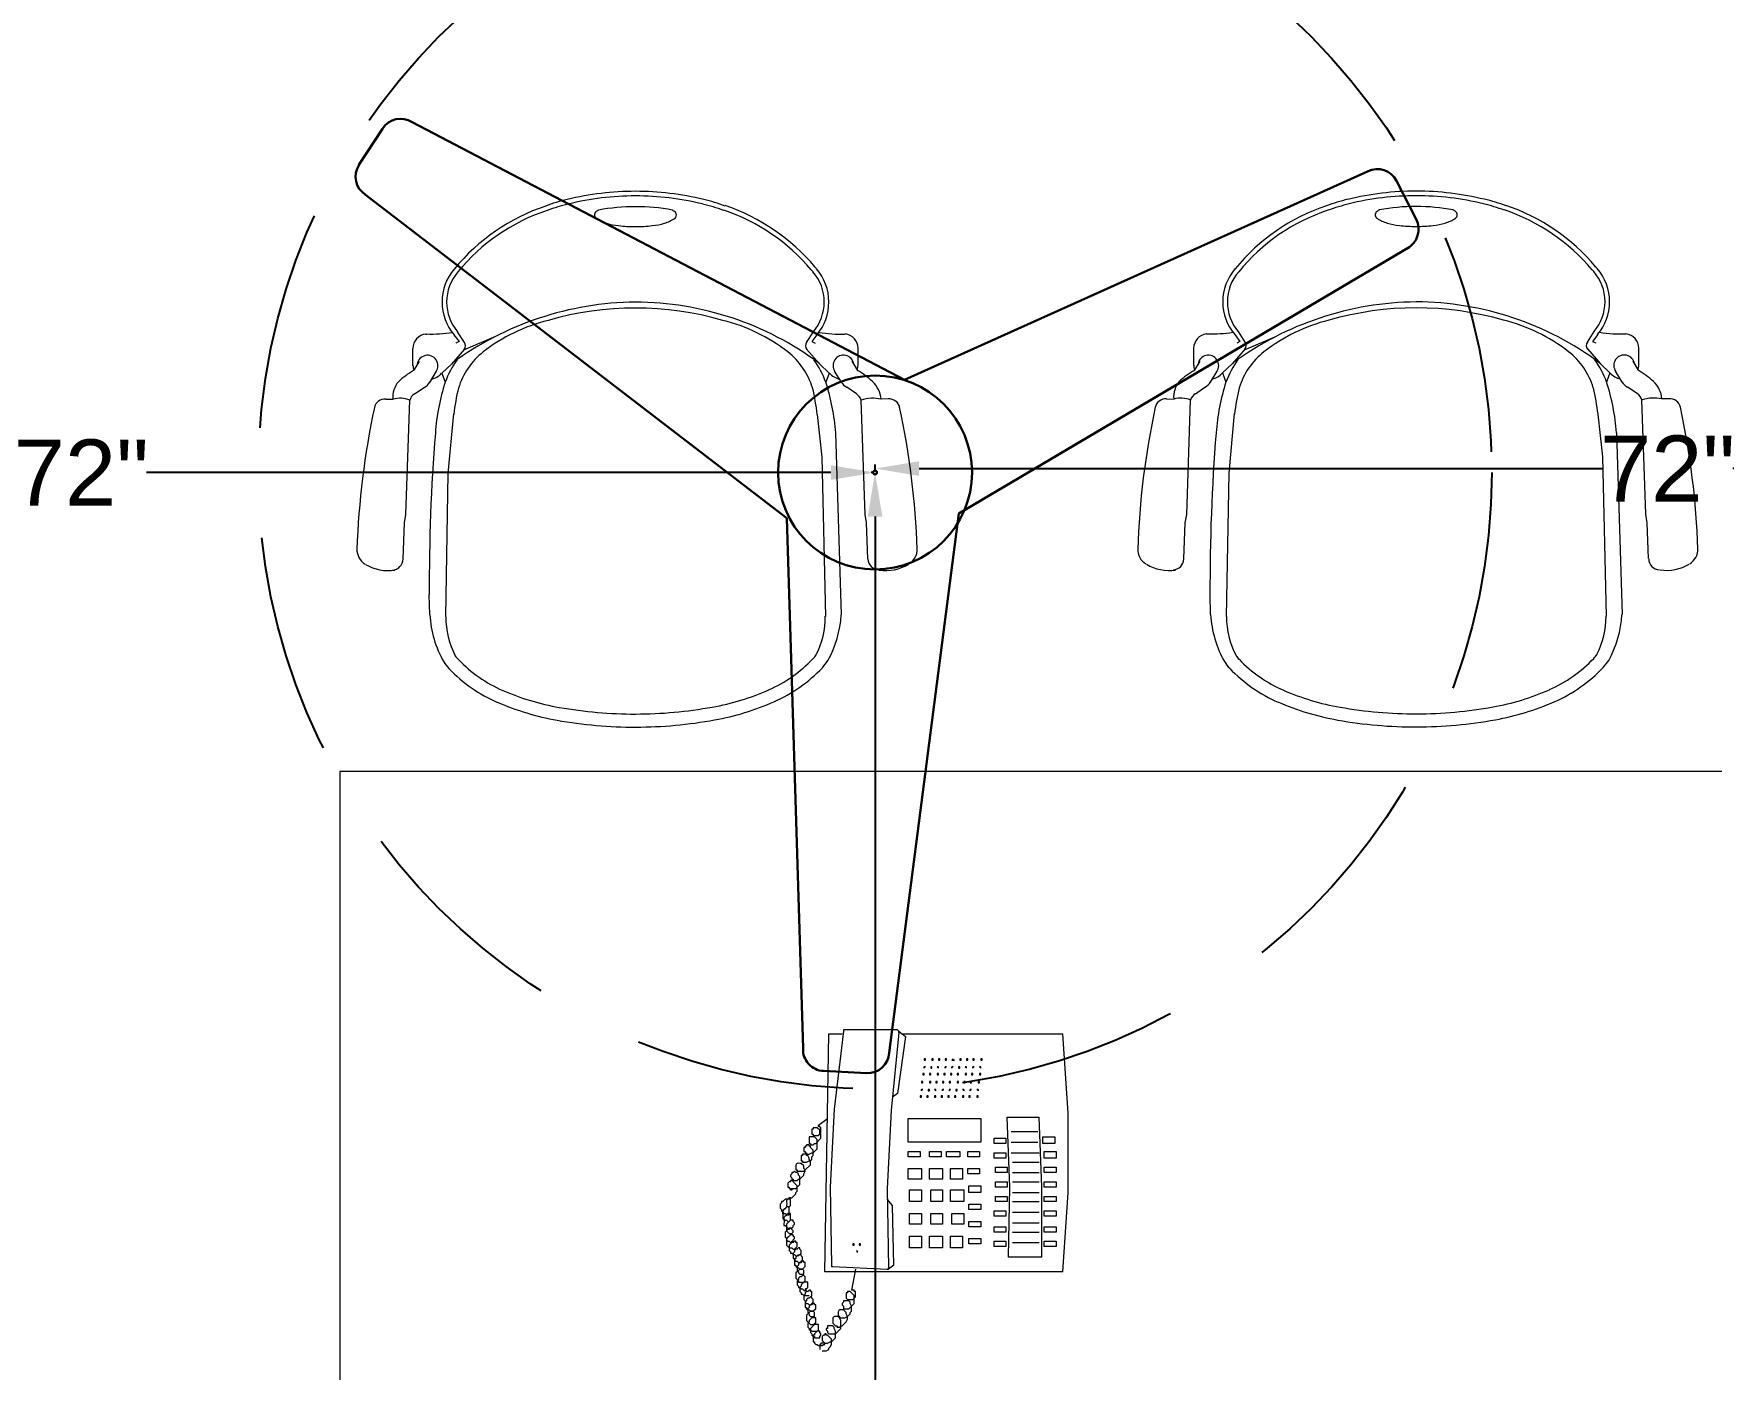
# Model space of a CAD drawing. Header units: inches. Extents: x 112 to 4169, y -2569 to 841.
# Drawn here: x 715.7 to 791.9, y -2390.2 to -2329.5 of the extents above; entities that cross this region are included whole.
import ezdxf

# ---------------------------------------------------------------- set-up
doc = ezdxf.new("R2010")
doc.units = ezdxf.units.IN
doc.header["$MEASUREMENT"] = 0
doc.linetypes.add('DASHED', pattern=[0.75, 0.5, -0.25])
doc.layers.get('Defpoints').update_dxf_attribs({"lineweight": 0})
doc.layers.add('E-CF-Ceiling-Fan', color=42, linetype='Continuous', lineweight=30)
doc.layers.add('ID-FURN', color=7, linetype='Continuous', lineweight=15)
doc.layers.add('Layer 1', color=7, linetype='Continuous')
doc.styles.get("Standard").update_dxf_attribs({"font": 'arial.ttf'})
doc.dimstyles.get("Standard").update_dxf_attribs({"dimtxt": 3, "dimasz": 2, "dimexe": 0.18, "dimexo": 0.0625, "dimgap": 0.09, "dimtad": 0, "dimtih": 1, "dimtoh": 1, "dimdec": 0, "dimzin": 0, "dimdsep": 46, "dimtxsty": 'Standard', "dimcen": 0.09, "dimclrd": 5, "dimadec": 0, "dimazin": 0, "dimtfac": 1, "dimtdec": 0, "dimtofl": 0, "dimtmove": 0, "dimatfit": 3, "dimfxl": 1, "dimtolj": 1, "dimtzin": 0, "dimarcsym": 0})

# ---------------------------------------------------------------- blocks, each defined once
blk = doc.blocks.new("VISITOR'S CHAIR")
at = {"layer": 'ID-FURN'}
for p, q in [((-238.2, 446.3), (-237.2, 446.4)), ((-206.3, 445.5), (-200.5, 437.8)), ((-194.5, 436.8), (-202.2, 448.9)), ((-159.3, 443.5), (-195.6, 428)), ((194, 436.8), (201.7, 448.9)), ((205.7, 445.5), (199.9, 437.8)), ((-252.9, 410.4), (-252.9, 430.1)), ((-194.5, 429.2), (-209.3, 412.3)), ((-200.5, 437.8), (-204.1, 436)), ((194, 429.2), (208.8, 412.3)), ((199.9, 437.8), (203.6, 436)), ((252.4, 410.4), (252.4, 430.1)), ((-246, 415.4), (-252.2, 404.9)), ((-233.9, 391.5), (-226.3, 404.1)), ((-209.3, 412.3), (-220.1, 402)), ((-220.1, 402), (-216.3, 391.6)), ((208.8, 412.3), (219.5, 402)), ((219.5, 402), (215.7, 391.6)), ((233.4, 391.5), (225.8, 404.1)), ((245.5, 415.4), (251.7, 404.9)), ((-251, 378.4), (-240.1, 385.8)), ((250.5, 378.4), (239.5, 385.8)), ((-283.6, 372.6), (-275.2, 372.4)), ((-260.9, 241.4), (-256.5, 371.2)), ((260.4, 241.4), (255.9, 371.2)), ((286.6, 372.6), (278.2, 372.4)), ((-212.8, 288.2), (-206.4, 356.1)), ((206, 355.1), (211.1, 306.6)), ((226.9, 334), (233.3, 127.6)), ((211.1, 306.6), (215.2, 125.7)), ((-215.8, 125.5), (-212.8, 288.2)), ((-264.1, 191.1), (-262.6, 231.9)), ((-262.6, 231.9), (-260.9, 241.4)), ((262, 231.9), (260.4, 241.4)), ((263.5, 191.1), (262, 231.9)), ((-233.8, 127.6), (-234.4, 150.3))]:
    blk.add_line(p, q, dxfattribs=at)
for centre, major_axis, ratio, start_param, end_param in [((-30.7, 376.8), (160.1, 160.1), 1, 1.106098, 1.669765), ((-25.5, 384.4), (156.3, 156.3), 1, 1.024131, 1.139863), ((-25.5, 384.4), (-152.5, 152.5), 1, -0.546665, -0.430933), ((0, 279.6), (232.5, 232.5), 1, 0.786111, 1.024131), ((0, 279.6), (-228.8, 228.8), 1, -0.784686, -0.546665), ((-0.3, 358.6), (-164.3, 164.3), 1, -0.967168, -0.603629), ((-0.5, 279.6), (232.5, 232.5), 1, 0.546665, 0.784686), ((-0.5, 279.6), (-228.8, 228.8), 1, -1.024131, -0.786111), ((25, 384.4), (-152.5, 152.5), 1, -1.139863, -1.024131), ((25, 384.4), (-156.3, 156.3), 1, -1.139863, -1.024131), ((27.8, 374.8), (-162.3, 162.3), 1, 4.626582, 5.170366), ((-30.7, 376.8), (156.4, 156.4), 1, 1.106098, 1.669765), ((-42.1, 581.5), (-3.34, 3.34), 1, -0.185935, 0.785398), ((-42.1, 581.5), (3.34, 3.34), 1, 2.356194, 3.327527), ((-22.4, 552.7), (28, 28), 1, 1.306571, 1.384862), ((-22.4, 610.3), (-28, 28), 1, 1.756731, 2.080357), ((-9.1, 657.2), (-62.5, 62.5), 1, 2.080357, 2.239483), ((8.6, 657.2), (62.5, 62.5), 1, 4.043702, 4.202828), ((21.8, 610.3), (28, 28), 1, 4.202828, 4.526454), ((21.8, 552.7), (-28, 28), 1, -1.384862, -1.299686), ((41.5, 581.5), (3.34, 3.34), 1, 5.497787, 6.46912), ((41.5, 581.5), (-3.34, 3.34), 1, 2.955658, 3.926991), ((27.8, 374.8), (158.5, 158.5), 1, 6.197379, 6.741162), ((-0.3, 732.5), (-116.1, 116.1), 1, 2.239483, 2.356194), ((-0.3, 732.5), (-116.1, 116.1), 1, 2.356194, 2.472906), ((-162.3, 482.7), (40.7, 40.7), 1, 1.641382, 2.3562), ((-162.3, 482.7), (-37, 37), 1, 0.070585, 0.785404), ((85, 416), (108.9, 108.9), 1, 6.212612, 6.231759), ((161.7, 482.7), (37, 37), 1, 5.497793, 6.212612), ((85, 416), (112.6, 112.6), 1, 6.212612, 6.231759), ((161.7, 482.7), (-40.7, 40.7), 1, 3.926985, 4.641803), ((-162.3, 482.7), (40.7, 40.7), 1, 2.3562, 3.058022), ((-162.3, 482.7), (37, 37), 1, 2.3562, 3.058022), ((3.5, 124), (253.6, 253.6), 1, 0.795932, 1.416989), ((-0.3, 117.9), (253.1, 253.1), 1, 0.505105, 1.065692), ((-2.1, 130.4), (-249.1, 249.1), 1, -1.424708, -0.790588), ((161.7, 482.7), (-37, 37), 1, 3.225371, 3.926997), ((161.7, 482.7), (40.7, 40.7), 1, 4.795959, 5.497781), ((-51.2, 268.5), (140.9, 140.9), 1, 1.029343, 1.444292), ((50.6, 268.5), (140.9, 140.9), 1, 0.126504, 0.541453), ((-236.4, 429.9), (11.7, 11.7), 1, 0.895345, 2.346242), ((-232, 599.7), (-108.4, 108.4), 1, 2.322741, 2.51101), ((232.9, 610.8), (116.4, 116.4), 1, 3.774404, 3.956147), ((235.9, 429.9), (-11.7, 11.7), 1, 3.936943, 5.38784), ((-236.3, 410.5), (-8.33, 8.33), 1, 3.308932, 6.927895), ((-122.3, 361.1), (-58.3, 58.3), 1, -0.121154, 0.49051), ((-199.3, 433), (4.34, 4.34), 1, 4.766338, 6.168083), ((121.8, 361.1), (-58.3, 58.3), 1, 4.221879, 4.833543), ((198.8, 433), (4.34, 4.34), 1, 1.685898, 3.087644), ((235.8, 410.5), (8.33, 8.33), 1, 5.638476, 9.257439), ((-207.6, 326.1), (-64, 64), 1, -0.27183, -0.033972), ((-236.6, 411), (11.5, 11.5), 1, 2.359032, 2.700427), ((-237.4, 417.6), (-16.4, 16.4), 1, 2.597956, 3.176359), ((-117.7, 355.6), (-74.2, 74.2), 1, 0.158797, 0.434217), ((117.2, 355.6), (74.2, 74.2), 1, 5.848968, 6.124388), ((236.9, 417.6), (-16.4, 16.4), 1, 1.53603, 2.114433), ((236.1, 411), (-11.5, 11.5), 1, 3.582758, 3.924153), ((207.1, 326.1), (64, 64), 1, 0.033972, 0.27183), ((-245.5, 374), (-29, 9), 0.940619, -0.371164, 0.371164), ((-248.6, 401.1), (12.4, 12.4), 1, 4.437336, 4.934607), ((17, 316.6), (173.3, 173.3), 1, 2.044581, 2.285039), ((45.2, 326.1), (-179.2, 179.2), 1, 0.550308, 0.670712), ((-45.7, 326.1), (-179.2, 179.2), 1, 4.041677, 4.162081), ((-17.5, 316.6), (173.3, 173.3), 1, 5.568943, 5.8094), ((248.1, 401.1), (-12.4, 12.4), 1, 1.348578, 1.845849), ((248.3, 369.9), (21.5, 21.5), 1, 5.582202, 6.32453), ((602.9, 170), (-650.5, 650.5), 1, 0.573881, 0.750879), ((-284.6, 360.2), (-8.76, 8.76), 1, -0.863376, 0.564498), ((-268.2, 332.2), (2.3, 41.2), 0.843481, -0.27588, 0.27588), ((-243.2, 366.7), (9.99, 9.99), 1, 1.377732, 2.024937), ((242.6, 366.7), (9.99, 9.99), 1, 5.829045, 6.47625), ((269.1, 332.1), (-29.2, 29.2), 1, -1.014167, -0.462408), ((287.6, 360.2), (8.76, 8.76), 1, 5.718688, 7.146561), ((-599.9, 170), (-650.5, 650.5), 1, 3.96151, 4.138508), ((1965.9, 158.7), (1555.9, 1555.9), 1, 2.276461, 2.36002), ((-297.3, 201.7), (13.6, 13.6), 1, 2.322194, 3.388756), ((-276.9, 191.2), (-9.06, 9.06), 1, 2.406079, 3.903189), ((276.4, 191.2), (-9.06, 9.06), 1, 0.8092, 2.30631), ((300.2, 201.7), (-13.6, 13.6), 1, 2.89443, 3.960991), ((-280.7, 229.2), (36.4, 36.4), 1, 3.399296, 4.068112), ((283.7, 229.2), (-36.4, 36.4), 1, 2.215073, 2.88389), ((-110, 135.1), (87.7, 87.7), 1, 2.416541, 2.868914), ((-119, 125.5), (68.4, 68.4), 1, 2.356783, 2.833835), ((118.4, 125.7), (68.4, 68.4), 1, 5.032166, 5.498375), ((110.4, 135), (-87, 87), 1, 3.422629, 3.866448), ((-169.4, 107.4), (-31.3, 31.3), 1, 1.42524, 1.547695), ((-89.5, 183.7), (109.4, 109.4), 1, 3.118491, 3.518177), ((88.8, 184.1), (109.4, 109.4), 1, 4.339484, 4.739169), ((169, 108.1), (31.3, 31.3), 1, 4.739169, 4.873442), ((-133.1, 134.8), (-73.8, 73.8), 1, 1.404983, 1.497112), ((-89.5, 183.7), (-119.9, 119.9), 1, 1.547695, 1.947381), ((88.8, 184.1), (119.9, 119.9), 1, 4.339484, 4.739169), ((136.9, 131.9), (-69.9, 69.9), 1, 3.217039, 3.320838), ((-36, 307.2), (204.6, 204.6), 1, 3.518177, 3.750397), ((34.9, 307.3), (-204.6, 204.6), 1, 2.536468, 2.768687), ((-36, 307.2), (-215, 215), 1, 1.947381, 2.1796), ((-0.9, 503.9), (-345.8, 345.8), 1, 2.1796, 2.358034), ((-0.9, 503.9), (345.8, 345.8), 1, 3.92883, 4.107264), ((34.9, 307.3), (-215, 215), 1, 2.536468, 2.768687), ((-0.9, 503.9), (-356.3, 356.3), 1, 2.1796, 2.358034), ((-0.9, 503.9), (-356.3, 356.3), 1, 2.358034, 2.536468)]:
    blk.add_ellipse(centre, major_axis=major_axis, ratio=ratio, start_param=start_param, end_param=end_param, dxfattribs=at)
blk = doc.blocks.new('TELEPHONE')
at = {"layer": 'Layer 1', "lineweight": 9}
for points in [[(10.74, 14.04), (10.68, 14.04), (10.56, 13.98), (10.5, 13.98), (10.32, 13.8), (10.32, 13.5), (10.38, 13.38), (10.38, 13.32), (10.44, 13.26)], [(10.92, 14.4), (10.74, 14.4), (10.62, 14.34), (10.62, 14.28), (10.56, 14.22), (10.5, 14.1), (10.5, 13.86), (10.56, 13.8), (10.62, 13.74), (10.68, 13.68)], [(10.92, 13.92), (10.86, 13.98), (10.8, 14.04), (10.68, 14.04)], [(10.68, 13.68), (10.74, 13.68), (10.74, 13.62), (10.8, 13.62), (10.8, 13.68), (10.86, 13.68), (10.92, 13.74), (10.92, 13.8)], [(10.8, 14.1), (10.8, 14.04), (10.98, 14.04), (10.98, 14.1), (11.04, 14.1), (11.04, 14.34)], [(11.1, 13.5), (11.16, 13.5), (11.28, 13.62), (11.28, 13.68), (11.34, 13.68), (11.34, 13.98), (11.28, 13.98), (11.28, 14.04), (11.22, 14.1), (11.16, 14.1), (11.1, 14.16), (10.92, 14.16), (10.86, 14.1), (10.8, 14.1)], [(10.92, 13.8), (10.92, 13.92)], [(11.1, 13.8), (11.04, 13.8), (11.04, 13.74), (10.98, 13.68), (10.98, 13.62), (11.04, 13.56)], [(11.16, 13.2), (11.28, 13.2), (11.34, 13.26), (11.46, 13.38), (11.46, 13.56), (11.4, 13.62), (11.4, 13.68), (11.34, 13.74), (11.28, 13.74), (11.28, 13.8), (11.1, 13.8)], [(10.26, 13.32), (10.14, 13.32), (10.08, 13.26), (10.02, 13.26), (9.96, 13.2), (9.9, 13.14), (9.84, 13.08), (9.78, 12.96), (9.78, 12.84), (9.84, 12.72), (9.84, 12.66), (9.9, 12.6), (9.96, 12.54)], [(10.5, 13.62), (10.32, 13.62), (10.26, 13.56), (10.2, 13.5), (10.08, 13.38), (10.08, 13.02), (10.14, 12.9), (10.2, 12.84)], [(10.44, 13.08), (10.44, 13.14), (10.38, 13.2), (10.32, 13.26), (10.26, 13.26), (10.2, 13.32), (10.14, 13.32)], [(10.2, 12.84), (10.38, 12.84), (10.44, 12.9), (10.44, 12.96)], [(10.44, 13.26), (10.68, 13.26), (10.68, 13.38), (10.74, 13.38)], [(10.44, 12.96), (10.44, 13.08)], [(10.68, 13.5), (10.68, 13.56), (10.62, 13.62), (10.5, 13.62)], [(10.74, 13.38), (10.74, 13.44), (10.68, 13.5)], [(11.04, 13.561), (11.04, 13.5), (11.1, 13.5)], [(11.22, 13.5), (11.16, 13.5), (11.1, 13.44)], [(11.1, 13.44), (11.1, 13.26)], [(11.1, 13.26), (11.1, 13.2), (11.16, 13.2)], [(11.22, 12.96), (11.22, 12.9), (11.4, 12.9), (11.46, 12.96), (11.52, 13.021), (11.52, 13.08), (11.58, 13.14), (11.58, 13.32), (11.52, 13.38), (11.52, 13.44), (11.46, 13.44), (11.4, 13.5), (11.16, 13.5)], [(11.34, 13.2), (11.28, 13.2), (11.28, 13.14), (11.22, 13.14), (11.22, 12.96)], [(11.34, 12.6), (11.46, 12.6), (11.52, 12.66), (11.58, 12.72), (11.64, 12.78), (11.64, 13.021), (11.58, 13.08), (11.52, 13.14), (11.46, 13.2), (11.34, 13.2)], [(9.9, 12.48), (9.72, 12.48), (9.48, 12.24), (9.48, 11.88), (9.6, 11.76)], [(10.02, 12.9), (9.9, 12.9), (9.78, 12.84), (9.72, 12.78), (9.66, 12.72), (9.66, 12.66), (9.6, 12.6), (9.6, 12.36), (9.66, 12.24), (9.66, 12.18), (9.72, 12.12)], [(9.72, 12.12), (9.96, 12.12), (9.96, 12.18), (10.02, 12.24)], [(9.96, 12.36), (9.96, 12.48), (9.78, 12.48)], [(10.02, 12.24), (10.02, 12.3), (9.96, 12.36)], [(10.2, 12.78), (10.14, 12.84), (10.14, 12.9), (10.02, 12.9)], [(11.34, 12.6), (11.28, 12.54), (11.22, 12.48), (11.22, 12.3)], [(11.22, 12.3), (11.28, 12.3), (11.28, 12.24)], [(11.4, 12.84), (11.28, 12.84), (11.28, 12.78)], [(11.28, 12.24), (11.34, 12.24), (11.4, 12.3), (11.46, 12.3), (11.52, 12.36), (11.52, 12.42), (11.58, 12.48), (11.58, 12.66), (11.52, 12.72), (11.52, 12.78), (11.46, 12.84), (11.4, 12.84)], [(11.28, 12.78), (11.28, 12.66), (11.34, 12.6)], [(11.4, 11.94), (11.46, 11.94), (11.52, 12), (11.58, 12), (11.64, 12.061), (11.64, 12.12), (11.7, 12.18), (11.7, 12.42), (11.64, 12.42), (11.64, 12.48), (11.58, 12.54), (11.52, 12.54), (11.46, 12.6), (11.34, 12.6)], [(11.4, 12.24), (11.34, 12.18), (11.34, 12.06), (11.4, 12)], [(11.46, 11.64), (11.52, 11.64), (11.58, 11.7), (11.64, 11.7), (11.7, 11.76), (11.7, 11.82), (11.76, 11.88), (11.76, 12.061), (11.7, 12.12), (11.7, 12.18), (11.64, 12.24), (11.58, 12.24), (11.52, 12.3), (11.46, 12.3), (11.4, 12.24)], [(9.66, 12.06), (9.54, 12.06), (9.42, 11.94), (9.42, 11.7), (9.48, 11.7), (9.48, 11.64), (9.6, 11.64)], [(9.42, 10.68), (9.6, 11.64)], [(9.6, 11.76), (9.66, 11.7), (9.78, 11.7), (9.78, 11.76), (9.84, 11.76), (9.84, 11.82)], [(9.84, 12), (9.78, 12.06), (9.66, 12.06)], [(9.84, 11.82), (9.84, 12)], [(11.4, 12), (11.4, 11.94)], [(11.46, 11.94), (11.4, 11.88), (11.4, 11.7)], [(11.4, 11.7), (11.46, 11.7), (11.46, 11.64)], [(11.52, 12), (11.46, 11.94)], [(11.64, 11.28), (11.76, 11.28), (11.82, 11.34), (11.88, 11.4), (11.88, 11.46), (11.94, 11.52), (11.94, 11.7), (11.88, 11.76), (11.88, 11.82), (11.82, 11.82), (11.76, 11.88), (11.52, 11.88)], [(11.64, 11.58), (11.58, 11.52)], [(11.58, 11.52), (11.58, 11.34)], [(11.7, 11.7), (11.7, 11.64), (11.64, 11.64)], [(11.76, 10.98), (11.82, 10.98), (11.88, 11.04), (11.94, 11.04), (12, 11.1), (12, 11.16), (12.06, 11.22), (12.06, 11.4), (12, 11.46), (12, 11.52), (11.94, 11.52), (11.88, 11.58), (11.82, 11.58), (11.76, 11.64), (11.7, 11.64), (11.64, 11.58), (11.7, 11.58)], [(0, 10.8), (-0.24, 7.2), (-0.24, 3.6), (0, 0)], [(0, 10.8), (10.8, 10.8)], [(7.68, 10.5), (7.92, 10.68)], [(7.98, 10.68), (7.92, 10.68), (7.92, 10.62)], [(10.44, 10.56), (7.98, 10.68)], [(10.8, 10.8), (10.62, 0)], [(11.58, 11.34), (11.58, 11.28), (11.64, 11.28)], [(11.76, 11.28), (11.7, 11.22), (11.7, 11.04)], [(11.7, 11.04), (11.76, 10.98)], [(11.82, 11.34), (11.82, 11.28), (11.76, 11.28)], [(11.88, 10.92), (11.76, 10.92), (11.76, 10.86)], [(11.76, 10.32), (11.82, 10.32), (11.88, 10.38), (11.94, 10.38), (12, 10.44), (12, 10.5), (12.06, 10.56), (12.06, 10.74), (12, 10.8), (12, 10.86), (11.94, 10.92), (11.88, 10.92)], [(11.76, 10.86), (11.76, 10.74)], [(11.76, 10.74), (11.82, 10.68)], [(11.82, 10.68), (11.76, 10.62)], [(11.82, 10.68), (11.94, 10.68), (12.06, 10.8), (12.12, 10.86), (12.12, 11.1), (12.06, 11.16), (12, 11.22), (12, 11.28), (11.88, 11.28), (11.82, 11.34)], [(11.88, 10.08), (11.88, 10.02), (11.94, 10.02), (12, 10.08), (12.06, 10.08), (12.12, 10.14), (12.12, 10.2), (12.18, 10.26), (12.18, 10.5), (12.12, 10.5), (12.12, 10.56), (12.06, 10.62), (12, 10.62), (11.94, 10.68), (11.82, 10.68)], [(0.96, 10.14), (2.46, 10.14)], [(0.96, 10.14), (0.96, 6.96), (1.08, 3.78)], [(2.46, 10.14), (2.4, 6.96), (2.52, 3.78)], [(7.44, -0.06), (7.8, 3.48), (7.98, 7.02), (7.92, 10.62)], [(7.68, 10.5), (7.74, 7.8), (7.98, 7.5)], [(9.96, -0.12), (10.38, 3.42), (10.56, 6.96), (10.5, 10.5)], [(10.5, 10.5), (10.5, 10.56), (10.44, 10.56)], [(11.76, 10.62), (11.7, 10.56), (11.7, 10.38)], [(11.7, 10.38), (11.76, 10.38), (11.76, 10.32)], [(11.94, 10.38), (11.88, 10.38), (11.88, 10.32), (11.82, 10.26), (11.82, 10.14), (11.88, 10.08)], [(11.94, 10.02), (11.88, 9.96), (11.88, 9.84), (11.94, 9.78), (11.94, 9.72)], [(11.94, 9.72), (12, 9.72), (12.06, 9.78), (12.12, 9.78), (12.18, 9.84), (12.18, 9.9), (12.24, 9.96), (12.24, 10.2), (12.18, 10.2), (12.18, 10.26), (12.12, 10.32), (12.06, 10.32), (12, 10.38), (11.94, 10.38)], [(12, 10.08), (11.94, 10.02)], [(12.12, 9.42), (12.18, 9.42), (12.24, 9.48), (12.3, 9.48), (12.36, 9.54), (12.42, 9.6), (12.42, 9.84), (12.36, 9.9), (12.36, 9.96), (12.3, 9.96), (12.24, 10.02), (12.18, 10.02), (12.12, 10.08), (12.06, 10.08), (12, 10.02)], [(0.84, 9.42), (0.3, 9.42), (0.3, 9.66), (0.84, 9.66)], [(0.84, 9.66), (0.84, 9.42)], [(2.28, 9.48), (1.08, 9.48)], [(3.12, 9.42), (2.58, 9.42), (2.58, 9.66), (3.12, 9.66)], [(3.12, 9.66), (3.12, 9.42)], [(4.26, 9.3), (3.72, 9.3), (3.72, 9.54), (4.26, 9.54)], [(4.26, 9.54), (4.26, 9.3)], [(4.56, 9.72), (5.1, 9.72)], [(4.56, 9.18), (4.56, 9.72)], [(5.1, 9.18), (4.56, 9.18)], [(5.1, 9.72), (5.1, 9.18)], [(6.06, 9.18), (5.46, 9.18), (5.46, 9.72), (6.06, 9.72)], [(6.06, 9.72), (6.06, 9.18)], [(6.96, 9.18), (6.42, 9.18), (6.42, 9.72), (6.96, 9.72)], [(6.96, 9.72), (6.96, 9.18)], [(9.24, 9.6), (9.18, 9.6), (9.18, 9.54), (9.24, 9.54), (9.24, 9.6)], [(9.18, 9.6), (9.18, 9.6)], [(9.3, 9.9), (9.36, 9.84), (9.36, 9.9), (9.3, 9.9)], [(9.54, 9.6), (9.48, 9.6), (9.48, 9.54), (9.54, 9.54), (9.54, 9.6)], [(9.48, 9.6), (9.48, 9.6)], [(12.12, 9.72), (12.06, 9.66), (12.06, 9.48)], [(12.06, 9.48), (12.12, 9.48), (12.12, 9.42)], [(12.18, 9.78), (12.12, 9.72)], [(12.3, 9.48), (12.3, 9.42), (12.24, 9.42), (12.24, 9.36), (12.18, 9.3), (12.18, 9.24), (12.24, 9.18)], [(12.36, 8.82), (12.42, 8.82), (12.42, 8.88), (12.48, 8.88), (12.6, 9), (12.6, 9.24), (12.54, 9.3), (12.54, 9.36), (12.48, 9.42), (12.42, 9.42), (12.36, 9.48), (12.3, 9.48)], [(0.84, 8.76), (0.3, 8.76), (0.3, 9), (0.84, 9)], [(0.84, 9), (0.84, 8.76)], [(2.28, 9), (1.08, 9)], [(2.28, 8.58), (1.08, 8.58)], [(3.12, 8.76), (2.58, 8.76), (2.58, 9), (3.12, 9)], [(3.12, 9), (3.12, 8.76)], [(4.26, 8.52), (3.72, 8.52), (3.72, 8.76), (4.26, 8.76)], [(4.26, 8.76), (4.26, 8.52)], [(4.5, 8.64), (5.04, 8.64)], [(4.5, 8.16), (4.5, 8.64)], [(5.04, 8.64), (5.04, 8.16)], [(6, 8.16), (5.46, 8.16), (5.46, 8.64), (6, 8.64)], [(6, 8.64), (6, 8.16)], [(6.96, 8.16), (6.42, 8.16), (6.42, 8.64), (6.96, 8.64)], [(6.96, 8.64), (6.96, 8.16)], [(12.3, 8.82), (12.24, 8.76), (12.24, 8.7), (12.18, 8.64), (12.18, 8.58), (12.24, 8.52)], [(12.36, 9.06), (12.3, 9.06), (12.24, 9)], [(12.24, 9), (12.24, 8.94), (12.3, 8.88), (12.3, 8.82), (12.36, 8.82)], [(12.24, 8.52), (12.24, 8.46), (12.3, 8.46)], [(12.3, 8.46), (12.36, 8.46), (12.42, 8.52), (12.48, 8.58), (12.54, 8.64), (12.54, 8.94), (12.42, 9.06), (12.36, 9.06)], [(12.42, 8.52), (12.36, 8.46)], [(12.36, 8.46), (12.36, 8.22)], [(0.84, 8.04), (0.3, 8.04), (0.3, 8.28), (0.84, 8.28)], [(0.84, 7.38), (0.3, 7.38), (0.3, 7.62), (0.84, 7.62)], [(0.84, 8.28), (0.84, 8.04)], [(0.84, 7.62), (0.84, 7.38)], [(2.28, 8.1), (1.08, 8.1)], [(2.28, 7.62), (1.08, 7.62)], [(3.06, 7.38), (2.52, 7.38), (2.52, 7.62), (3.06, 7.62)], [(3.12, 8.04), (2.58, 8.04), (2.58, 8.28), (3.12, 8.28)], [(3.06, 7.62), (3.06, 7.38)], [(3.12, 8.28), (3.12, 8.04)], [(4.26, 7.74), (3.72, 7.74), (3.72, 7.98), (4.26, 7.98)], [(4.26, 7.98), (4.26, 7.74)], [(5.04, 8.16), (4.5, 8.16)], [(4.5, 7.62), (5.1, 7.62)], [(4.5, 7.08), (4.5, 7.62)], [(5.1, 7.62), (5.1, 7.08)], [(6, 7.08), (5.46, 7.08), (5.46, 7.62), (6, 7.62)], [(6, 7.62), (6, 7.08)], [(6.96, 7.08), (6.42, 7.08), (6.42, 7.62), (6.96, 7.62)], [(6.96, 7.62), (6.96, 7.08)], [(12.36, 8.22), (12.36, 8.16), (12.42, 8.16)], [(12.48, 7.86), (12.42, 7.86), (12.36, 7.8)], [(12.36, 7.8), (12.36, 7.5), (12.42, 7.5)], [(12.42, 7.5), (12.6, 7.5), (12.72, 7.62), (12.78, 7.62), (12.78, 7.68), (12.84, 7.74), (12.84, 7.92), (12.78, 7.98), (12.78, 8.04), (12.72, 8.1), (12.66, 8.16), (12.6, 8.16), (12.48, 8.22)], [(12.48, 8.22), (12.42, 8.22), (12.42, 8.16)], [(12.42, 8.16), (12.42, 7.92)], [(12.42, 7.92), (12.42, 7.86), (12.48, 7.86)], [(0.84, 6.72), (0.3, 6.72), (0.3, 6.96), (0.84, 6.96)], [(0.84, 6.96), (0.84, 6.72)], [(2.28, 7.2), (1.08, 7.2)], [(3.06, 6.72), (2.52, 6.72), (2.52, 6.96), (3.06, 6.96)], [(3.06, 6.96), (3.06, 6.72)], [(4.26, 6.9), (3.72, 6.9), (3.72, 7.2), (4.26, 7.2)], [(4.26, 7.2), (4.26, 6.9)], [(5.1, 7.08), (4.5, 7.08)], [(12.36, 7.08), (12.3, 7.02), (12.12, 7.02), (12.06, 6.96), (12, 6.9), (11.94, 6.84), (11.94, 6.48), (12, 6.42), (12, 6.36), (12.06, 6.3)], [(12.36, 7.44), (12.3, 7.44), (12.12, 7.26), (12.12, 7.2), (12.06, 7.14), (12.06, 6.9), (12.12, 6.84), (12.18, 6.78), (12.24, 6.72)], [(12.48, 6.96), (12.42, 6.96), (12.42, 7.02), (12.36, 7.02), (12.36, 7.08), (12.3, 7.08), (12.24, 7.02)], [(12.48, 6.84), (12.48, 6.96)], [(0.84, 6.06), (0.3, 6.06), (0.3, 6.3), (0.84, 6.3)], [(0.84, 6.3), (0.84, 6.06)], [(2.28, 6.72), (1.08, 6.72)], [(2.28, 6.3), (1.08, 6.3)], [(3.06, 6.06), (2.52, 6.06), (2.52, 6.3), (3.06, 6.3)], [(3.06, 6.3), (3.06, 6.06)], [(4.32, 6.12), (3.78, 6.12), (3.78, 6.36), (4.32, 6.36)], [(4.32, 6.36), (4.32, 6.12)], [(4.56, 6.6), (5.1, 6.6)], [(4.56, 6.12), (4.56, 6.6)], [(5.1, 6.12), (4.56, 6.12)], [(5.1, 6.6), (5.1, 6.12)], [(6.06, 6.12), (5.46, 6.12), (5.46, 6.6), (6.06, 6.6)], [(6.06, 6.6), (6.06, 6.12)], [(7.02, 6.12), (6.42, 6.12), (6.42, 6.6), (7.02, 6.6)], [(7.02, 6.6), (7.02, 6.12)], [(11.94, 6.24), (11.76, 6.24), (11.7, 6.18), (11.46, 5.94), (11.46, 5.76), (11.52, 5.7), (11.52, 5.64), (11.58, 5.52), (11.64, 5.52)], [(12.18, 6.66), (12.06, 6.66), (12, 6.6), (11.94, 6.6), (11.88, 6.54), (11.82, 6.48), (11.76, 6.42), (11.76, 6.36), (11.7, 6.24), (11.7, 6.18), (11.76, 6.12), (11.76, 6), (11.88, 5.88)], [(12.12, 6.12), (12.12, 6.18), (12.06, 6.18), (12.06, 6.24), (11.94, 6.24)], [(12.06, 6.3), (12.12, 6.3), (12.18, 6.24), (12.24, 6.3), (12.3, 6.3), (12.3, 6.36), (12.36, 6.42), (12.36, 6.48), (12.3, 6.54)], [(12.3, 6.54), (12.3, 6.6), (12.24, 6.6), (12.24, 6.66), (12.12, 6.66)], [(12.24, 6.72), (12.24, 6.66), (12.36, 6.66), (12.36, 6.72), (12.42, 6.72), (12.48, 6.78), (12.48, 6.84)], [(0.84, 5.34), (0.3, 5.34), (0.3, 5.64), (0.84, 5.64)], [(0.84, 5.64), (0.84, 5.34)], [(2.28, 5.82), (1.08, 5.82)], [(2.34, 5.4), (1.08, 5.4)], [(3.12, 5.4), (2.58, 5.4), (2.58, 5.64), (3.12, 5.64)], [(3.12, 5.64), (3.12, 5.4)], [(4.32, 5.34), (3.78, 5.34), (3.78, 5.58), (4.32, 5.58)], [(4.32, 5.58), (4.32, 5.34)], [(4.68, 5.58), (5.28, 5.58)], [(4.68, 5.34), (4.68, 5.58)], [(5.28, 5.34), (4.68, 5.34)], [(5.28, 5.58), (5.28, 5.34)], [(6.06, 5.34), (5.52, 5.34), (5.52, 5.58), (6.06, 5.58)], [(6.06, 5.58), (6.06, 5.34)], [(7.02, 5.34), (6.48, 5.34), (6.48, 5.58), (7.02, 5.58)], [(7.02, 5.58), (7.02, 5.34)], [(11.58, 5.46), (11.52, 5.46), (11.4, 5.4), (11.34, 5.4), (11.28, 5.34), (11.22, 5.28), (11.16, 5.22), (11.16, 4.8), (11.28, 4.68)], [(11.76, 5.82), (11.64, 5.82), (11.52, 5.76), (11.46, 5.76), (11.4, 5.7), (11.4, 5.58), (11.34, 5.52), (11.34, 5.28), (11.4, 5.22), (11.46, 5.16), (11.46, 5.1)], [(11.76, 5.34), (11.7, 5.34), (11.7, 5.4), (11.64, 5.4), (11.64, 5.46), (11.52, 5.46)], [(11.64, 5.52), (11.64, 5.46), (11.82, 5.46), (11.82, 5.52), (11.88, 5.52), (11.88, 5.7)], [(11.88, 5.7), (11.88, 5.76), (11.82, 5.76), (11.82, 5.82), (11.7, 5.82)], [(11.76, 5.22), (11.76, 5.34)], [(0.9, 4.68), (0.36, 4.68), (0.36, 4.98), (0.9, 4.98)], [(0.9, 4.98), (0.9, 4.68)], [(2.34, 4.92), (1.14, 4.92)], [(3.12, 4.74), (2.58, 4.74), (2.58, 4.98), (3.12, 4.98)], [(3.12, 4.98), (3.12, 4.74)], [(3.72, 4.92), (7.02, 4.92)], [(3.72, 3.84), (3.72, 4.92)], [(7.02, 4.92), (7.02, 3.84)], [(11.46, 5.04), (11.34, 5.04), (11.28, 4.98), (11.22, 4.98), (10.98, 4.74), (10.98, 4.56), (11.04, 4.5), (11.04, 4.38), (11.16, 4.26)], [(11.22, 4.62), (11.1, 4.62), (10.98, 4.5), (10.98, 4.26), (11.04, 4.2), (11.1, 4.2), (11.1, 4.14)], [(11.4, 4.5), (11.4, 4.56), (11.34, 4.56), (11.34, 4.62), (11.22, 4.62)], [(11.28, 4.68), (11.52, 4.68), (11.52, 4.8)], [(11.52, 4.92), (11.52, 4.98), (11.46, 4.98), (11.46, 5.04), (11.34, 5.04)], [(11.46, 5.1), (11.52, 5.1), (11.52, 5.04), (11.64, 5.04), (11.64, 5.1), (11.7, 5.1), (11.7, 5.16), (11.76, 5.16), (11.76, 5.22)], [(11.52, 4.8), (11.52, 4.92)], [(2.34, 4.44), (1.14, 4.44)], [(7.02, 3.84), (3.72, 3.84)], [(11.1, 4.14), (10.68, 3.84)], [(11.16, 4.26), (11.34, 4.26), (11.34, 4.32), (11.4, 4.32), (11.4, 4.5)], [(2.52, 3.78), (1.08, 3.78)], [(3.84, 2.82), (3.9, 2.82), (3.9, 2.88), (3.84, 2.88), (3.84, 2.82)], [(4.2, 2.82), (4.26, 2.82), (4.26, 2.88), (4.2, 2.88), (4.2, 2.82)], [(4.5, 2.82), (4.56, 2.82), (4.56, 2.88), (4.5, 2.88), (4.5, 2.82)], [(4.8, 2.52), (4.86, 2.52), (4.86, 2.58), (4.8, 2.58), (4.8, 2.52)], [(4.86, 2.82), (4.92, 2.82), (4.92, 2.88), (4.86, 2.88), (4.86, 2.82)], [(5.1, 2.52), (5.16, 2.52), (5.16, 2.58), (5.1, 2.52)], [(5.16, 2.82), (5.22, 2.82), (5.22, 2.88), (5.16, 2.88), (5.16, 2.82)], [(5.46, 2.82), (5.52, 2.82), (5.52, 2.88), (5.46, 2.88), (5.46, 2.82)], [(5.76, 2.82), (5.82, 2.82), (5.82, 2.88), (5.76, 2.88), (5.76, 2.82)], [(5.76, 2.52), (5.82, 2.52), (5.76, 2.58), (5.76, 2.52)], [(6.06, 2.52), (6.12, 2.52), (6.12, 2.58), (6.06, 2.58), (6.06, 2.52)], [(6.12, 2.82), (6.18, 2.82), (6.18, 2.88), (6.12, 2.88), (6.12, 2.82)], [(6.42, 2.82), (6.48, 2.82), (6.48, 2.88), (6.42, 2.88), (6.42, 2.82)], [(7.14, 0.12), (7.5, 2.7)], [(7.5, 2.7), (7.74, 2.88)], [(3.72, 1.8), (3.78, 1.8), (3.78, 1.86), (3.72, 1.86), (3.72, 1.8)], [(3.72, 1.5), (3.78, 1.5), (3.72, 1.56), (3.72, 1.5)], [(3.78, 2.16), (3.84, 2.16), (3.84, 2.22), (3.78, 2.22), (3.78, 2.16)], [(4.08, 1.8), (4.14, 1.8), (4.14, 1.86), (4.08, 1.86), (4.08, 1.8)], [(4.14, 2.16), (4.2, 2.16), (4.2, 2.22), (4.14, 2.22), (4.14, 2.16)], [(4.38, 1.8), (4.44, 1.8), (4.44, 1.86), (4.38, 1.86), (4.38, 1.8)], [(4.38, 1.5), (4.44, 1.5), (4.38, 1.56), (4.38, 1.5)], [(4.44, 2.16), (4.5, 2.16), (4.5, 2.22), (4.44, 2.22), (4.44, 2.16)], [(4.68, 1.5), (4.74, 1.5), (4.74, 1.56), (4.68, 1.56), (4.68, 1.5)], [(4.74, 2.16), (4.8, 2.16), (4.8, 2.22), (4.74, 2.22), (4.74, 2.16)], [(4.74, 1.8), (4.8, 1.8), (4.8, 1.86), (4.74, 1.86), (4.74, 1.8)], [(5.04, 1.8), (5.1, 1.8), (5.1, 1.86), (5.04, 1.86), (5.04, 1.8)], [(5.1, 2.16), (5.16, 2.16), (5.16, 2.22), (5.1, 2.22), (5.1, 2.16)], [(5.34, 1.8), (5.4, 1.8), (5.4, 1.86), (5.34, 1.86), (5.34, 1.8)], [(5.4, 2.16), (5.46, 2.16), (5.46, 2.22), (5.4, 2.22), (5.4, 2.16)], [(5.64, 1.8), (5.7, 1.8), (5.7, 1.86), (5.64, 1.86), (5.64, 1.8)], [(5.64, 1.5), (5.7, 1.5), (5.64, 1.56), (5.64, 1.5)], [(5.7, 2.16), (5.76, 2.16), (5.76, 2.22), (5.7, 2.22), (5.7, 2.16)], [(5.94, 1.5), (6, 1.5), (6, 1.56), (5.94, 1.56), (5.94, 1.5)], [(6, 2.16), (6.06, 2.16), (6.06, 2.22), (6, 2.22), (6, 2.16)], [(6, 1.8), (6.06, 1.8), (6.06, 1.86), (6, 1.86), (6, 1.8)], [(6.3, 1.8), (6.36, 1.8), (6.36, 1.86), (6.3, 1.86), (6.3, 1.8)], [(6.36, 2.16), (6.42, 2.16), (6.42, 2.22), (6.36, 2.22), (6.36, 2.16)], [(3.72, 1.2), (3.66, 1.2), (3.66, 1.14), (3.72, 1.14), (3.72, 1.2)], [(3.66, 1.2), (3.66, 1.2)], [(4.08, 1.2), (4.02, 1.2), (4.02, 1.14), (4.08, 1.14), (4.08, 1.2)], [(4.02, 1.2), (4.02, 1.2)], [(4.38, 1.2), (4.32, 1.2), (4.32, 1.14), (4.38, 1.14), (4.38, 1.2)], [(4.32, 1.2), (4.32, 1.2)], [(4.68, 1.2), (4.62, 1.2), (4.62, 1.14), (4.68, 1.14), (4.68, 1.2)], [(4.62, 1.2), (4.62, 1.2)], [(4.92, 1.2), (4.98, 1.2), (4.98, 1.14), (5.04, 1.2), (4.92, 1.2)], [(5.34, 1.2), (5.28, 1.2), (5.28, 1.14), (5.34, 1.14), (5.34, 1.2)], [(5.28, 1.2), (5.28, 1.2)], [(5.64, 1.2), (5.58, 1.2), (5.58, 1.14), (5.64, 1.14), (5.64, 1.2)], [(5.58, 1.2), (5.58, 1.2)], [(5.94, 1.2), (5.88, 1.2), (5.88, 1.14), (5.94, 1.14), (5.94, 1.2)], [(5.88, 1.2), (5.88, 1.2)], [(6.3, 1.2), (6.24, 1.2), (6.24, 1.14), (6.3, 1.14), (6.3, 1.2)], [(6.24, 1.2), (6.24, 1.2)], [(7.32, 0), (0, 0)], [(7.44, -0.12), (7.14, 0.12)], [(10.62, 0), (10.02, 0)], [(7.44, -0.06), (7.44, -0.12), (7.5, -0.18)], [(7.5, -0.18), (9.96, -0.18), (9.96, -0.12)]]:
    blk.add_lwpolyline(points, dxfattribs=at)
for points, knots in [([(9.96, 12.54), (9.96, 12.54), (10.02, 12.54), (10.02, 12.54), (10.178, 12.522), (10.218, 12.562), (10.2, 12.72), (10.2, 12.72), (10.2, 12.78), (10.2, 12.78)], [0, 0, 0, 0, 1, 1, 1, 2, 2, 2, 3, 3, 3, 3]), ([(12.24, 9.18), (12.24, 9.18), (12.24, 9.12), (12.24, 9.12), (12.24, 9.12), (12.36, 9.12), (12.36, 9.12), (12.5, 9.292), (12.559, 9.221), (12.54, 9.42), (12.54, 9.42), (12.54, 9.6), (12.54, 9.6), (12.54, 9.6), (12.48, 9.66), (12.48, 9.66), (12.48, 9.66), (12.42, 9.72), (12.42, 9.72), (12.42, 9.72), (12.3, 9.72), (12.3, 9.72), (12.3, 9.72), (12.24, 9.78), (12.24, 9.78), (12.24, 9.78), (12.18, 9.78), (12.18, 9.78), (12.18, 9.78), (12.12, 9.72), (12.12, 9.72)], [0, 0, 0, 0, 1, 1, 1, 2, 2, 2, 3, 3, 3, 4, 4, 4, 5, 5, 5, 6, 6, 6, 7, 7, 7, 8, 8, 8, 9, 9, 9, 10, 10, 10, 10]), ([(12.42, 8.16), (12.42, 8.16), (12.48, 8.16), (12.48, 8.16), (12.746, 8.43), (12.641, 8.255), (12.66, 8.64), (12.66, 8.64), (12.66, 8.7), (12.66, 8.7), (12.66, 8.7), (12.6, 8.7), (12.6, 8.7), (12.6, 8.7), (12.54, 8.76), (12.54, 8.76), (12.54, 8.76), (12.48, 8.82), (12.48, 8.82), (12.48, 8.82), (12.3, 8.82), (12.3, 8.82)], [0, 0, 0, 0, 1, 1, 1, 2, 2, 2, 3, 3, 3, 4, 4, 4, 5, 5, 5, 6, 6, 6, 7, 7, 7, 7]), ([(12.48, 7.86), (12.48, 7.86), (12.54, 7.86), (12.54, 7.86), (12.806, 8.13), (12.701, 7.955), (12.72, 8.34), (12.72, 8.34), (12.72, 8.4), (12.72, 8.4), (12.72, 8.4), (12.66, 8.4), (12.66, 8.4), (12.66, 8.4), (12.6, 8.46), (12.6, 8.46), (12.6, 8.46), (12.54, 8.46), (12.54, 8.46), (12.54, 8.46), (12.48, 8.52), (12.48, 8.52), (12.48, 8.52), (12.42, 8.52), (12.42, 8.52)], [0, 0, 0, 0, 1, 1, 1, 2, 2, 2, 3, 3, 3, 4, 4, 4, 5, 5, 5, 6, 6, 6, 7, 7, 7, 8, 8, 8, 8]), ([(12.36, 7.44), (12.36, 7.44), (12.42, 7.44), (12.42, 7.44), (12.605, 7.627), (12.525, 7.492), (12.54, 7.8), (12.54, 7.8), (12.48, 7.86), (12.48, 7.86)], [0, 0, 0, 0, 1, 1, 1, 2, 2, 2, 3, 3, 3, 3]), ([(11.88, 5.88), (11.88, 5.88), (11.94, 5.88), (11.94, 5.88), (12.098, 5.862), (12.138, 5.901), (12.12, 6.06), (12.12, 6.06), (12.12, 6.12), (12.12, 6.12)], [0, 0, 0, 0, 1, 1, 1, 2, 2, 2, 3, 3, 3, 3]), ([(3.84, 2.52), (3.84, 2.52), (3.9, 2.52), (3.9, 2.52), (3.9, 2.52), (3.84, 2.52), (3.84, 2.52), (3.84, 2.52), (3.84, 2.58), (3.84, 2.58), (3.84, 2.58), (3.84, 2.52), (3.84, 2.52)], [0, 0, 0, 0, 1, 1, 1, 2, 2, 2, 3, 3, 3, 4, 4, 4, 4]), ([(4.14, 2.52), (4.14, 2.52), (4.2, 2.52), (4.2, 2.52), (4.2, 2.52), (4.2, 2.58), (4.2, 2.58), (4.2, 2.58), (4.2, 2.52), (4.2, 2.52), (4.2, 2.52), (4.14, 2.52), (4.14, 2.52)], [0, 0, 0, 0, 1, 1, 1, 2, 2, 2, 3, 3, 3, 4, 4, 4, 4]), ([(4.5, 2.52), (4.5, 2.52), (4.56, 2.52), (4.56, 2.52), (4.56, 2.52), (4.5, 2.52), (4.5, 2.52), (4.5, 2.52), (4.5, 2.58), (4.5, 2.58), (4.5, 2.58), (4.5, 2.52), (4.5, 2.52)], [0, 0, 0, 0, 1, 1, 1, 2, 2, 2, 3, 3, 3, 4, 4, 4, 4]), ([(5.4, 2.52), (5.4, 2.52), (5.46, 2.52), (5.46, 2.52), (5.46, 2.52), (5.46, 2.58), (5.46, 2.58), (5.46, 2.58), (5.46, 2.52), (5.46, 2.52), (5.46, 2.52), (5.4, 2.52), (5.4, 2.52)], [0, 0, 0, 0, 1, 1, 1, 2, 2, 2, 3, 3, 3, 4, 4, 4, 4]), ([(6.36, 2.52), (6.36, 2.52), (6.42, 2.52), (6.42, 2.52), (6.42, 2.52), (6.42, 2.58), (6.42, 2.58), (6.42, 2.58), (6.42, 2.52), (6.42, 2.52), (6.42, 2.52), (6.36, 2.52), (6.36, 2.52)], [0, 0, 0, 0, 1, 1, 1, 2, 2, 2, 3, 3, 3, 4, 4, 4, 4]), ([(4.02, 1.5), (4.02, 1.5), (4.08, 1.5), (4.08, 1.5), (4.08, 1.5), (4.08, 1.56), (4.08, 1.56), (4.08, 1.56), (4.08, 1.5), (4.08, 1.5), (4.08, 1.5), (4.02, 1.5), (4.02, 1.5)], [0, 0, 0, 0, 1, 1, 1, 2, 2, 2, 3, 3, 3, 4, 4, 4, 4]), ([(4.98, 1.5), (4.98, 1.5), (5.04, 1.5), (5.04, 1.5), (5.04, 1.5), (5.04, 1.56), (5.04, 1.56), (5.04, 1.56), (5.04, 1.5), (5.04, 1.5), (5.04, 1.5), (4.98, 1.5), (4.98, 1.5)], [0, 0, 0, 0, 1, 1, 1, 2, 2, 2, 3, 3, 3, 4, 4, 4, 4]), ([(5.28, 1.5), (5.28, 1.5), (5.34, 1.5), (5.34, 1.5), (5.34, 1.5), (5.34, 1.56), (5.34, 1.56), (5.34, 1.56), (5.34, 1.5), (5.34, 1.5), (5.34, 1.5), (5.28, 1.5), (5.28, 1.5)], [0, 0, 0, 0, 1, 1, 1, 2, 2, 2, 3, 3, 3, 4, 4, 4, 4]), ([(6.24, 1.5), (6.24, 1.5), (6.3, 1.5), (6.3, 1.5), (6.3, 1.5), (6.3, 1.56), (6.3, 1.56), (6.3, 1.56), (6.3, 1.5), (6.3, 1.5), (6.3, 1.5), (6.24, 1.5), (6.24, 1.5)], [0, 0, 0, 0, 1, 1, 1, 2, 2, 2, 3, 3, 3, 4, 4, 4, 4])]:
    blk.add_open_spline(points, degree=3, knots=knots, dxfattribs=at)
blk = doc.blocks.new('CF')
for p, q in [((-23.845, 14.22), (-22.764, 15.892)), ((1.354, 4.286), (-21.387, 16.189)), ((1.354, 4.286), (22.896, 13.972)), ((24.1, 13.483), (25.009, 11.71)), ((-4.069, -2.115), (-23.549, 12.843)), ((3.866, -1.897), (24.711, 10.429)), ((-4.069, -2.115), (-3.326, -26.616)), ((3.866, -1.897), (0.652, -26.815)), ((-0.392, -27.76), (-2.381, -27.66))]:
    blk.add_line(p, q)
for radius in [4.481, 0.0888]:
    blk.add_circle((0, 0), radius)
for centre, radius, start, end in [((-21.927, 15.352), 0.996, 57.13508, 147.13508), ((-23.008, 13.679), 0.996, 147.13508, 237.13508), ((23.214, 13.029), 0.996, 27.13508, 117.13508), ((24.09, 11.253), 1.026, 299.25484, 26.43573), ((-2.332, -26.666), 0.996, 177.13508, 267.13508), ((-0.342, -26.765), 0.996, 267.13508, 357.13508)]:
    blk.add_arc(centre, radius, start, end)
blk = doc.blocks.new('*D279')
at = {"color": 0, "lineweight": -2, "transparency": 16777216}
for p, q in [((753.822, -2349.464), (753.704, -2349.464)), ((736.914, -2436.299), (754.064, -2436.299))]:
    blk.add_line(p, q, dxfattribs=at)
at = {"color": 5, "lineweight": -2, "transparency": 16777216}
for p, q in [((753.884, -2351.464), (753.884, -2391.26)), ((753.884, -2434.299), (753.884, -2394.503))]:
    blk.add_line(p, q, dxfattribs=at)
at = {"color": 5, "transparency": 16777216}
for points in [[(753.551, -2351.464), (754.218, -2351.464), (753.884, -2349.464)], [(753.551, -2434.299), (754.218, -2434.299), (753.884, -2436.299)]]:
    blk.add_solid(points, dxfattribs=at)
at = {"layer": 'Defpoints', "color": 0, "transparency": 16777216}
for p in [(753.884, -2349.464), (736.852, -2436.299), (753.884, -2436.299)]:
    blk.add_point(p, dxfattribs=at)
at = {"color": 0, "transparency": 16777216, "insert": (753.884, -2392.881), "char_height": 3, "attachment_point": 5}
blk.add_mtext('\\A1;87"', dxfattribs=at)
blk = doc.blocks.new('*D280')
at = {"color": 0, "lineweight": -2, "transparency": 16777216}
for p, q in [((681.797, -2349.402), (681.797, -2349.284)), ((753.884, -2349.402), (753.884, -2349.284))]:
    blk.add_line(p, q, dxfattribs=at)
at = {"color": 5, "lineweight": -2, "transparency": 16777216}
for p, q in [((683.797, -2349.464), (714.874, -2349.464)), ((751.884, -2349.464), (720.808, -2349.464))]:
    blk.add_line(p, q, dxfattribs=at)
at = {"color": 5, "transparency": 16777216}
for points in [[(683.797, -2349.131), (683.797, -2349.797), (681.797, -2349.464)], [(751.884, -2349.131), (751.884, -2349.797), (753.884, -2349.464)]]:
    blk.add_solid(points, dxfattribs=at)
at = {"layer": 'Defpoints', "color": 0, "transparency": 16777216}
for p in [(681.797, -2349.464), (753.884, -2349.464), (753.884, -2349.464)]:
    blk.add_point(p, dxfattribs=at)
at = {"color": 0, "transparency": 16777216, "insert": (717.841, -2349.464), "char_height": 3, "attachment_point": 5}
blk.add_mtext('\\A1;72"', dxfattribs=at)
blk = doc.blocks.new('*D282')
at = {"color": 0, "lineweight": -2, "transparency": 16777216}
for p, q in [((753.884, -2349.402), (753.884, -2349.104)), ((825.852, -2375.548), (825.852, -2349.104))]:
    blk.add_line(p, q, dxfattribs=at)
at = {"color": 5, "lineweight": -2, "transparency": 16777216}
for p, q in [((755.884, -2349.284), (786.901, -2349.284)), ((823.852, -2349.284), (792.835, -2349.284))]:
    blk.add_line(p, q, dxfattribs=at)
at = {"color": 5, "transparency": 16777216}
for points in [[(755.884, -2348.951), (755.884, -2349.617), (753.884, -2349.284)], [(823.852, -2348.951), (823.852, -2349.617), (825.852, -2349.284)]]:
    blk.add_solid(points, dxfattribs=at)
at = {"layer": 'Defpoints', "color": 0, "transparency": 16777216}
for p in [(753.884, -2349.464), (825.852, -2349.284), (825.852, -2375.61)]:
    blk.add_point(p, dxfattribs=at)
at = {"color": 0, "transparency": 16777216, "insert": (789.868, -2349.284), "char_height": 3, "attachment_point": 5}
blk.add_mtext('\\A1;72"', dxfattribs=at)

msp = doc.modelspace()

# ---------------------------------------------------------------- linework, layer by layer
at = {"linetype": 'DASHED', "ltscale": 20}
msp.add_circle((753.884, -2349.464), 28, dxfattribs=at)
at = {"layer": 'ID-FURN'}
msp.add_lwpolyline([(795.582, -2363.041), (729.582, -2363.041), (729.582, -2391.041), (795.582, -2391.041)], close=True, dxfattribs=at)

# ---------------------------------------------------------------- block references
at = {"rotation": 180}
msp.add_blockref('TELEPHONE', (762.41, -2374.96), dxfattribs=at)
at = {"layer": 'E-CF-Ceiling-Fan', "lineweight": 0, "xscale": 0.9826591356573481, "yscale": 0.9826591356573481, "zscale": 0.9826591356486393}
msp.add_blockref('CF', (753.884, -2349.464), dxfattribs=at)
at = {"layer": 'ID-FURN', "color": 253, "xscale": 0.03999999999414193, "yscale": 0.03999999997904524, "zscale": 0.04, "rotation": 0.01284133104570606}
for p in [(743.021, -2361.027), (778.472, -2361.019)]:
    msp.add_blockref("VISITOR'S CHAIR", p, dxfattribs=at)

# ---------------------------------------------------------------- dimensions: what is measured, and where the dimension line sits
for base, p1, p2, picture, middle in [((753.884, -2349.464), (681.797, -2349.464), (753.884, -2349.464), '*D280', (717.841, -2349.464)), ((825.852, -2349.284), (753.884, -2349.464), (825.852, -2375.61), '*D282', (789.868, -2349.284))]:
    dim = msp.add_linear_dim(base=base, p1=p1, p2=p2, dimstyle='Standard', override={"dimpost": '"'})
    dim.commit()
    dim.dimension.update_dxf_attribs({"geometry": picture, "text_midpoint": middle})
dim = msp.add_linear_dim(base=(753.884, -2436.299), p1=(753.884, -2349.464), p2=(736.852, -2436.299), angle=90, dimstyle='Standard', override={"dimpost": '"'})
dim.commit()
dim.dimension.update_dxf_attribs({"geometry": '*D279', "text_midpoint": (753.884, -2392.881)})

doc.saveas('drawing.dxf')
